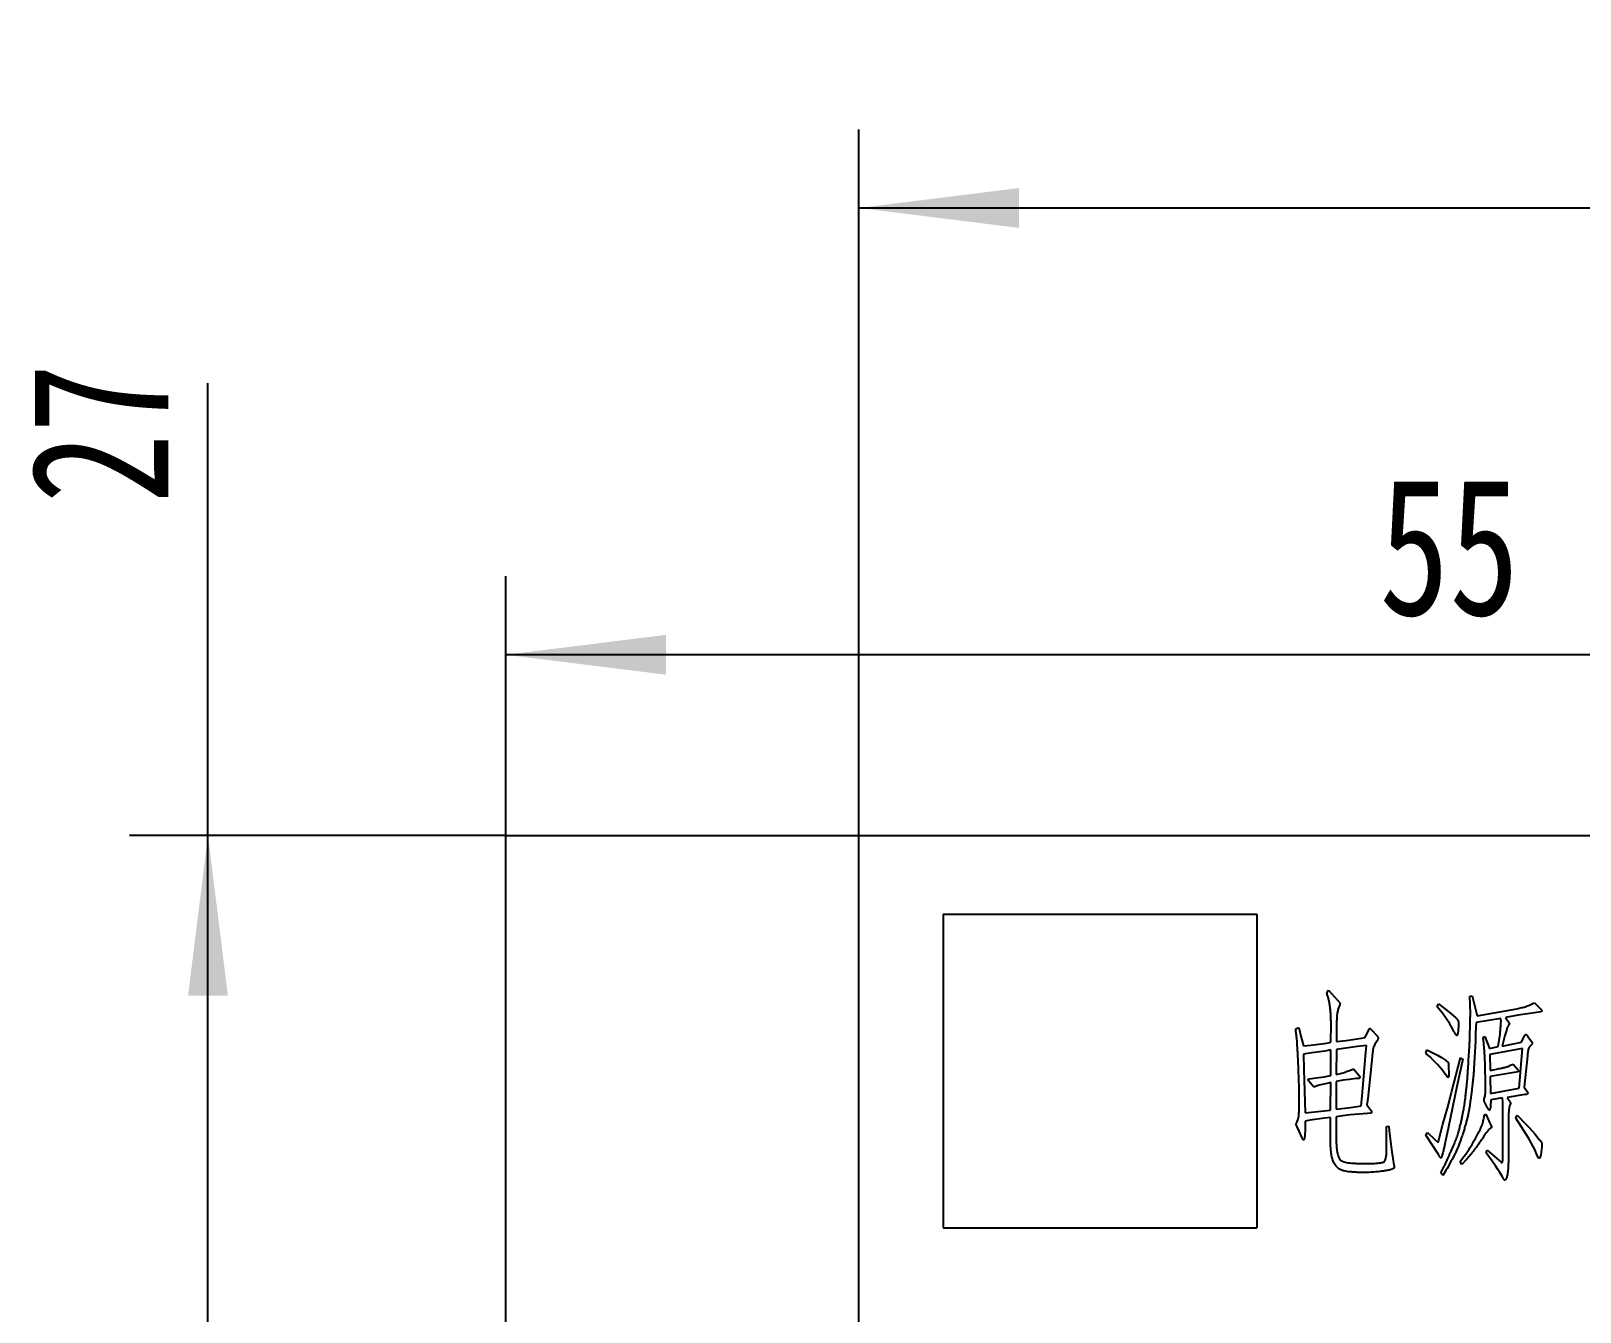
# Model space of a CAD drawing. Header units: millimetres. Extents: x 52 to 392, y 157 to 251.
# Drawn here: x 254.88 to 294.37, y 218.46 to 251.11 of the extents above; entities that cross this region are included whole.
import ezdxf

# ---------------------------------------------------------------- set-up
doc = ezdxf.new("R2010")
doc.units = ezdxf.units.MM
doc.layers.add('标注层', color=150, linetype='Continuous', lineweight=25)
doc.styles.add('SLDTEXTSTYLE2', font='hyswlongfangsong.ttf')
doc.dimstyles.new('SLDDIMSTYLE0', dxfattribs={"dimtxt": 3.5, "dimasz": 4.08, "dimexe": 0, "dimexo": 0.0625, "dimgap": 0.875, "dimtad": 2, "dimrnd": 1e-09, "dimzin": 12, "dimdsep": 46, "dimtxsty": 'SLDTEXTSTYLE2', "dimsah": 1, "dimcen": 0.09, "dimadec": 0, "dimazin": 3, "dimtfac": 1, "dimtofl": 0, "dimtmove": 0, "dimatfit": 3, "dimfxl": 0, "dimfrac": 2, "dimtolj": 1, "dimtzin": 12, "dimarcsym": 0})

# ---------------------------------------------------------------- blocks, each defined once
blk = doc.blocks.new('_D_18')
at = {"layer": '标注层'}
for p, q in [((275.989, 207.951), (275.989, 248.601)), ((367.989, 207.951), (367.989, 248.601)), ((275.989, 246.601), (367.989, 246.601))]:
    blk.add_line(p, q, dxfattribs=at)
for points in [[(275.989, 246.601), (280.069, 246.093), (280.069, 247.109)], [(367.989, 246.601), (363.909, 247.109), (363.909, 246.093)]]:
    blk.add_solid(points, dxfattribs=at)
at = {"layer": '标注层', "insert": (321.142, 251.113), "char_height": 3.5, "attachment_point": 1, "style": 'SLDTEXTSTYLE2'}
blk.add_mtext('92', dxfattribs=at)
blk = doc.blocks.new('_D_20')
at = {"layer": '标注层'}
for p, q in [((259.397, 230.601), (259.397, 242.135)), ((266.989, 230.601), (257.397, 230.601)), ((259.397, 203.601), (259.397, 230.601)), ((271.639, 203.601), (257.397, 203.601))]:
    blk.add_line(p, q, dxfattribs=at)
for points in [[(259.397, 230.601), (258.889, 226.521), (259.905, 226.521)], [(259.397, 203.601), (259.905, 207.681), (258.889, 207.681)]]:
    blk.add_solid(points, dxfattribs=at)
at = {"layer": '标注层', "insert": (254.885, 239.067), "char_height": 3.5, "attachment_point": 1, "rotation": 90, "style": 'SLDTEXTSTYLE2'}
blk.add_mtext('27', dxfattribs=at)
blk = doc.blocks.new('_D_21')
at = {"layer": '标注层'}
for p, q in [((266.989, 230.601), (266.989, 237.211)), ((321.989, 221.951), (321.989, 237.211)), ((321.989, 235.211), (266.989, 235.211))]:
    blk.add_line(p, q, dxfattribs=at)
for points in [[(266.989, 235.211), (271.069, 234.703), (271.069, 235.719)], [(321.989, 235.211), (317.909, 235.719), (317.909, 234.703)]]:
    blk.add_solid(points, dxfattribs=at)
at = {"layer": '标注层', "insert": (289.253, 239.723), "char_height": 3.5, "attachment_point": 1, "style": 'SLDTEXTSTYLE2'}
blk.add_mtext('55', dxfattribs=at)

msp = doc.modelspace()

# ---------------------------------------------------------------- linework, layer by layer
at = {"color": 7, "linetype": 'Continuous', "lineweight": 25}
for p, q in [((266.989, 185.601), (266.989, 230.601)), ((266.989, 230.601), (376.989, 230.601)), ((278.137, 228.601), (278.137, 220.601)), ((278.137, 228.601), (286.137, 228.601)), ((286.137, 228.601), (286.137, 220.601)), ((287.915, 226.591), (287.961, 226.661)), ((287.961, 226.661), (288.263, 226.318)), ((290.727, 226.238), (290.762, 226.314)), ((290.762, 226.314), (290.914, 226.193)), ((291.563, 226.505), (291.619, 226.52)), ((291.578, 226.062), (291.563, 226.505)), ((291.619, 226.52), (291.754, 226.007)), ((293.209, 226.339), (293.375, 226.173)), ((290.863, 226.072), (290.727, 226.238)), ((290.964, 225.936), (290.863, 226.072)), ((290.914, 226.193), (291.035, 226.097)), ((291.05, 225.805), (290.964, 225.936)), ((291.035, 226.097), (291.196, 225.966)), ((292.353, 225.941), (291.724, 225.835)), ((291.754, 226.007), (292.761, 226.188)), ((292.358, 225.846), (292.353, 225.941)), ((292.796, 226.022), (292.469, 225.961)), ((292.469, 225.961), (292.58, 225.8)), ((293.093, 226.067), (292.796, 226.022)), ((293.38, 226.107), (293.093, 226.067)), ((287.125, 225.674), (287.201, 225.705)), ((287.201, 225.705), (287.266, 225.458)), ((288.021, 225.332), (288.026, 225.795)), ((288.167, 225.775), (288.167, 225.352)), ((288.897, 225.458), (288.982, 225.634)), ((289.068, 225.644), (289.189, 225.509)), ((291.1, 225.714), (291.05, 225.805)), ((291.271, 225.76), (291.266, 225.629)), ((291.905, 225.453), (291.945, 225.478)), ((291.945, 225.478), (292.066, 225.171)), ((292.288, 225.221), (292.333, 225.538)), ((292.454, 225.503), (292.384, 225.236)), ((292.494, 225.629), (292.454, 225.503)), ((292.882, 225.337), (292.957, 225.493)), ((293.038, 225.483), (293.133, 225.352)), ((287.266, 225.458), (287.321, 225.242)), ((287.321, 225.242), (287.512, 225.262)), ((287.512, 225.262), (287.915, 225.312)), ((287.87, 225.11), (287.532, 225.066)), ((288.021, 225.136), (287.87, 225.11)), ((287.915, 225.312), (288.021, 225.332)), ((288.016, 224.482), (288.021, 225.136)), ((288.162, 225.151), (288.157, 224.511)), ((288.696, 225.221), (288.162, 225.151)), ((288.167, 225.352), (288.414, 225.382)), ((288.414, 225.382), (288.801, 225.438)), ((288.932, 225.247), (288.696, 225.221)), ((288.801, 225.438), (288.897, 225.458)), ((288.907, 224.98), (288.932, 225.247)), ((290.446, 225.05), (290.471, 225.136)), ((290.471, 225.136), (290.601, 225.07)), ((291.533, 224.864), (291.553, 225.231)), ((291.704, 225.368), (291.679, 224.945)), ((292.066, 225.171), (292.288, 225.221)), ((292.902, 225.171), (292.077, 225.02)), ((292.384, 225.236), (292.882, 225.337)), ((292.822, 224.159), (292.902, 225.171)), ((293.133, 225.267), (293.093, 225.227)), ((287.532, 225.066), (287.327, 225.03)), ((287.327, 225.03), (287.336, 224.637)), ((288.857, 224.365), (288.907, 224.98)), ((289.083, 225.066), (289.028, 224.542)), ((290.551, 224.96), (290.446, 225.05)), ((290.622, 224.889), (290.551, 224.96)), ((290.601, 225.07), (290.742, 225)), ((290.737, 224.768), (290.622, 224.889)), ((290.858, 224.627), (290.737, 224.768)), ((290.742, 225), (290.843, 224.945)), ((290.843, 224.945), (290.944, 224.879)), ((291.019, 224.718), (291.029, 224.526)), ((291.1, 224.048), (291.326, 224.939)), ((291.387, 224.899), (291.236, 224.209)), ((291.326, 224.939), (291.387, 224.899)), ((291.679, 224.945), (291.669, 224.652)), ((291.961, 224.184), (291.951, 224.824)), ((292.077, 225.02), (292.086, 224.617)), ((292.666, 224.778), (292.781, 224.643)), ((293.033, 224.989), (292.952, 224.184)), ((287.21, 224.164), (287.195, 224.637)), ((287.336, 224.637), (287.367, 223.53)), ((287.548, 224.235), (287.462, 224.345)), ((287.468, 224.401), (287.644, 224.426)), ((287.644, 224.426), (287.85, 224.451)), ((287.85, 224.451), (288.016, 224.482)), ((288.016, 224.305), (287.88, 224.275)), ((288.011, 223.605), (288.016, 224.305)), ((288.333, 224.365), (288.157, 224.33)), ((288.157, 224.33), (288.157, 223.625)), ((288.495, 224.385), (288.333, 224.365)), ((288.66, 224.406), (288.495, 224.385)), ((288.6, 224.658), (288.736, 224.491)), ((288.731, 224.411), (288.66, 224.406)), ((288.817, 223.958), (288.857, 224.365)), ((289.028, 224.542), (288.962, 223.902)), ((290.938, 224.517), (290.858, 224.627)), ((290.984, 224.456), (290.938, 224.517)), ((292.595, 224.542), (292.086, 224.456)), ((292.086, 224.456), (292.091, 224.028)), ((292.696, 224.562), (292.595, 224.542)), ((292.796, 224.577), (292.696, 224.562)), ((287.216, 223.786), (287.21, 224.164)), ((287.583, 224.184), (287.548, 224.235)), ((287.724, 224.235), (287.583, 224.184)), ((287.88, 224.275), (287.724, 224.235)), ((288.791, 223.716), (288.817, 223.958)), ((288.962, 223.902), (288.942, 223.741)), ((290.994, 223.656), (291.1, 224.048)), ((291.236, 224.209), (291.019, 223.173)), ((292.091, 224.028), (292.822, 224.159)), ((292.394, 223.918), (292.102, 223.867)), ((292.408, 223.801), (292.394, 223.918)), ((292.968, 223.998), (292.514, 223.927)), ((292.514, 223.927), (292.61, 223.792)), ((292.952, 224.184), (293.023, 224.079)), ((293.018, 224.003), (292.968, 223.998)), ((287.367, 223.53), (288.011, 223.605)), ((288.157, 223.625), (288.519, 223.666)), ((288.958, 223.52), (288.515, 223.479)), ((288.519, 223.666), (288.691, 223.696)), ((288.691, 223.696), (288.791, 223.716)), ((288.942, 223.741), (289.038, 223.605)), ((289.038, 223.525), (288.958, 223.52)), ((290.878, 223.243), (290.994, 223.656)), ((291.936, 223.475), (291.971, 223.499)), ((292.006, 223.681), (291.956, 223.777)), ((291.971, 223.499), (292.122, 223.162)), ((292.102, 223.867), (292.091, 223.691)), ((292.408, 222.634), (292.408, 223.801)), ((287.21, 223.067), (287.16, 223.177)), ((287.367, 223.323), (287.362, 223.097)), ((287.497, 223.343), (287.367, 223.323)), ((287.86, 223.399), (287.497, 223.343)), ((288.011, 223.414), (287.86, 223.399)), ((288.011, 222.82), (288.011, 223.414)), ((288.263, 223.449), (288.157, 223.434)), ((288.157, 223.434), (288.157, 222.891)), ((288.515, 223.479), (288.263, 223.449)), ((289.436, 223.188), (289.496, 223.197)), ((289.436, 222.472), (289.436, 223.188)), ((289.496, 223.197), (289.506, 223.077)), ((290.757, 222.774), (290.878, 223.243)), ((291.019, 223.173), (290.934, 222.774)), ((292.549, 223.233), (292.549, 222.377)), ((292.736, 223.399), (292.771, 223.475)), ((293.008, 222.976), (292.736, 223.399)), ((292.771, 223.475), (292.992, 223.248)), ((292.992, 223.248), (293.078, 223.162)), ((293.078, 223.162), (293.219, 223.001)), ((287.286, 222.895), (287.21, 223.067)), ((287.362, 223.097), (287.356, 222.966)), ((289.506, 223.077), (289.531, 222.871)), ((289.531, 222.871), (289.566, 222.598)), ((290.446, 222.961), (290.481, 223.036)), ((290.622, 222.694), (290.446, 222.961)), ((290.481, 223.036), (290.672, 222.855)), ((290.672, 222.855), (290.757, 222.774)), ((291.981, 223.021), (291.915, 222.921)), ((293.078, 222.865), (293.008, 222.976)), ((293.139, 222.75), (293.078, 222.865)), ((293.219, 222.598), (293.139, 222.75)), ((293.219, 223.001), (293.335, 222.855)), ((289.566, 222.598), (289.602, 222.367)), ((289.602, 222.367), (289.627, 222.201)), ((290.748, 222.498), (290.622, 222.694)), ((291.317, 222.291), (291.412, 222.417)), ((291.467, 222.337), (291.357, 222.216)), ((291.976, 222.518), (292.006, 222.578)), ((292.218, 222.186), (291.976, 222.518)), ((292.006, 222.578), (292.358, 222.276)), ((293.265, 222.488), (293.219, 222.598)), ((293.31, 222.382), (293.265, 222.488)), ((293.395, 222.664), (293.371, 222.463)), ((289.602, 222.105), (289.562, 222.09)), ((290.823, 222.005), (290.903, 222.155)), ((290.878, 221.939), (290.823, 222.005)), ((290.949, 222.06), (290.878, 221.939)), ((291.357, 222.216), (291.317, 222.291)), ((292.278, 222.09), (292.218, 222.186)), ((292.328, 222.009), (292.278, 222.09)), ((292.394, 221.899), (292.328, 222.009)), ((278.137, 220.601), (286.137, 220.601))]:
    msp.add_line(p, q, dxfattribs=at)
for points, knots in [([(288.026, 225.795), (288.026, 225.799), (288.026, 225.811), (288.025, 225.837), (288.025, 225.875), (288.023, 225.927), (288.021, 225.99), (288.017, 226.062), (288.01, 226.142), (288.001, 226.23), (287.989, 226.321), (287.971, 226.412), (287.946, 226.503), (287.925, 226.561), (287.915, 226.591)], [0, 0, 0, 0, 0.014775, 0.046184, 0.09421, 0.158876, 0.237414, 0.327156, 0.42723, 0.537674, 0.653248, 0.769149, 0.884072, 1, 1, 1, 1]), ([(288.263, 226.318), (288.247, 226.284), (288.218, 226.216), (288.191, 226.126), (288.178, 226.045), (288.172, 225.969), (288.168, 225.878), (288.167, 225.811), (288.167, 225.775)], [0, 0, 0, 0, 0.20266, 0.39738, 0.505771, 0.641378, 0.806067, 1, 1, 1, 1]), ([(292.761, 226.188), (292.803, 226.196), (292.885, 226.213), (293.003, 226.246), (293.111, 226.287), (293.177, 226.322), (293.209, 226.339)], [0, 0, 0, 0, 0.271319, 0.527768, 0.770374, 1, 1, 1, 1]), ([(291.196, 225.966), (291.205, 225.958), (291.221, 225.942), (291.242, 225.919), (291.257, 225.9), (291.267, 225.881), (291.271, 225.86), (291.273, 225.833), (291.273, 225.799), (291.272, 225.774), (291.271, 225.76)], [0, 0, 0, 0, 0.160643, 0.294294, 0.397324, 0.478894, 0.561151, 0.673542, 0.820717, 1, 1, 1, 1]), ([(291.553, 225.231), (291.555, 225.251), (291.557, 225.289), (291.561, 225.34), (291.562, 225.382), (291.563, 225.413), (291.563, 225.437), (291.564, 225.462), (291.563, 225.493), (291.566, 225.531), (291.565, 225.576), (291.567, 225.629), (291.569, 225.688), (291.57, 225.752), (291.573, 225.816), (291.574, 225.874), (291.576, 225.924), (291.576, 225.967), (291.577, 226.002), (291.577, 226.029), (291.578, 226.048), (291.578, 226.058), (291.578, 226.062)], [0, 0, 0, 0, 0.07376, 0.135766, 0.186036, 0.224623, 0.245256, 0.274875, 0.312554, 0.358342, 0.413074, 0.475898, 0.54769, 0.627553, 0.707442, 0.777441, 0.837574, 0.888718, 0.930892, 0.963201, 0.986543, 1, 1, 1, 1]), ([(293.375, 226.173), (293.38, 226.166), (293.389, 226.154), (293.399, 226.136), (293.395, 226.119), (293.386, 226.112), (293.38, 226.107)], [0, 0, 0, 0, 0.349504, 0.567562, 0.743548, 1, 1, 1, 1]), ([(287.195, 224.637), (287.195, 224.643), (287.196, 224.658), (287.194, 224.682), (287.194, 224.712), (287.192, 224.748), (287.19, 224.79), (287.188, 224.838), (287.186, 224.892), (287.182, 224.968), (287.177, 225.059), (287.172, 225.156), (287.166, 225.234), (287.163, 225.3), (287.157, 225.367), (287.15, 225.449), (287.138, 225.554), (287.13, 225.632), (287.125, 225.674)], [0, 0, 0, 0, 0.017221, 0.04091, 0.06962, 0.104092, 0.144331, 0.191021, 0.242728, 0.300202, 0.412284, 0.505699, 0.581207, 0.637289, 0.695626, 0.775595, 0.876624, 1, 1, 1, 1]), ([(288.982, 225.634), (288.986, 225.642), (288.992, 225.656), (289.003, 225.673), (289.009, 225.684), (289.018, 225.688), (289.026, 225.682), (289.037, 225.674), (289.052, 225.661), (289.062, 225.65), (289.068, 225.644)], [0, 0, 0, 0, 0.207965, 0.352871, 0.445876, 0.494325, 0.557725, 0.658687, 0.807533, 1, 1, 1, 1]), ([(289.189, 225.509), (289.195, 225.501), (289.205, 225.486), (289.218, 225.467), (289.225, 225.45), (289.227, 225.432), (289.223, 225.416), (289.218, 225.4), (289.208, 225.387), (289.196, 225.367), (289.178, 225.34), (289.154, 225.305), (289.129, 225.26), (289.11, 225.204), (289.093, 225.138), (289.086, 225.091), (289.083, 225.066)], [0, 0, 0, 0, 0.0605307, 0.1095383, 0.145495, 0.1733131, 0.21549, 0.2485764, 0.2741404, 0.3197313, 0.387472, 0.4760817, 0.5826093, 0.7036025, 0.84293, 1, 1, 1, 1]), ([(291.266, 225.629), (291.264, 225.612), (291.261, 225.582), (291.255, 225.542), (291.247, 225.519), (291.235, 225.503), (291.224, 225.51), (291.215, 225.519), (291.202, 225.536), (291.187, 225.559), (291.169, 225.588), (291.148, 225.624), (291.125, 225.667), (291.108, 225.698), (291.1, 225.714)], [0, 0, 0, 0, 0.139737, 0.241021, 0.308572, 0.344634, 0.363896, 0.398497, 0.452872, 0.526102, 0.615661, 0.724341, 0.853894, 1, 1, 1, 1]), ([(291.724, 225.835), (291.721, 225.785), (291.715, 225.686), (291.71, 225.564), (291.707, 225.475), (291.706, 225.425), (291.703, 225.391), (291.704, 225.374), (291.704, 225.368)], [0, 0, 0, 0, 0.320733, 0.639716, 0.781601, 0.8884, 0.961761, 1, 1, 1, 1]), ([(292.333, 225.538), (292.334, 225.55), (292.336, 225.574), (292.34, 225.613), (292.344, 225.658), (292.348, 225.706), (292.352, 225.753), (292.356, 225.792), (292.358, 225.822), (292.358, 225.839), (292.358, 225.846)], [0, 0, 0, 0, 0.109266, 0.235614, 0.383643, 0.548747, 0.709033, 0.837788, 0.934653, 1, 1, 1, 1]), ([(292.58, 225.8), (292.569, 225.789), (292.55, 225.769), (292.531, 225.742), (292.522, 225.719), (292.515, 225.696), (292.505, 225.665), (292.498, 225.642), (292.494, 225.629)], [0, 0, 0, 0, 0.249724, 0.418861, 0.501472, 0.626393, 0.791347, 1, 1, 1, 1]), ([(292.957, 225.493), (292.961, 225.499), (292.968, 225.509), (292.978, 225.521), (292.985, 225.529), (292.993, 225.532), (293.001, 225.526), (293.01, 225.517), (293.024, 225.502), (293.033, 225.49), (293.038, 225.483)], [0, 0, 0, 0, 0.174873, 0.308446, 0.392417, 0.443885, 0.508145, 0.618568, 0.786509, 1, 1, 1, 1]), ([(291.951, 224.824), (291.95, 224.848), (291.95, 224.901), (291.943, 224.987), (291.937, 225.078), (291.931, 225.156), (291.926, 225.222), (291.921, 225.286), (291.913, 225.364), (291.908, 225.422), (291.905, 225.453)], [0, 0, 0, 0, 0.112398, 0.255838, 0.4088, 0.547519, 0.624633, 0.726697, 0.851461, 1, 1, 1, 1]), ([(293.093, 225.227), (293.084, 225.214), (293.068, 225.189), (293.053, 225.154), (293.047, 225.121), (293.043, 225.086), (293.037, 225.041), (293.034, 225.008), (293.033, 224.989)], [0, 0, 0, 0, 0.18727, 0.355483, 0.453736, 0.595856, 0.777047, 1, 1, 1, 1]), ([(293.133, 225.352), (293.139, 225.343), (293.149, 225.329), (293.153, 225.305), (293.146, 225.284), (293.138, 225.273), (293.133, 225.267)], [0, 0, 0, 0, 0.328066, 0.553382, 0.752536, 1, 1, 1, 1]), ([(290.903, 222.155), (290.908, 222.164), (290.917, 222.184), (290.934, 222.217), (290.952, 222.258), (290.974, 222.305), (290.998, 222.359), (291.027, 222.419), (291.057, 222.488), (291.101, 222.586), (291.155, 222.708), (291.21, 222.849), (291.256, 222.978), (291.291, 223.099), (291.319, 223.21), (291.345, 223.313), (291.367, 223.41), (291.384, 223.5), (291.4, 223.584), (291.413, 223.661), (291.424, 223.731), (291.435, 223.798), (291.445, 223.869), (291.454, 223.95), (291.466, 224.045), (291.477, 224.149), (291.488, 224.251), (291.497, 224.343), (291.504, 224.418), (291.508, 224.483), (291.512, 224.551), (291.517, 224.635), (291.525, 224.742), (291.53, 224.821), (291.533, 224.864)], [0, 0, 0, 0, 0.010341, 0.023652, 0.039467, 0.057898, 0.078947, 0.102965, 0.129491, 0.158876, 0.21792, 0.271861, 0.320862, 0.364925, 0.405533, 0.443304, 0.478702, 0.511485, 0.541769, 0.569557, 0.595116, 0.617968, 0.642135, 0.671308, 0.705294, 0.744327, 0.783067, 0.815646, 0.842594, 0.863366, 0.885464, 0.915552, 0.953648, 1, 1, 1, 1]), ([(290.944, 224.879), (290.952, 224.874), (290.967, 224.864), (290.986, 224.848), (291.001, 224.835), (291.009, 224.821), (291.014, 224.804), (291.018, 224.782), (291.018, 224.752), (291.019, 224.73), (291.019, 224.718)], [0, 0, 0, 0, 0.153946, 0.283673, 0.38248, 0.459036, 0.540085, 0.65431, 0.809765, 1, 1, 1, 1]), ([(292.086, 224.617), (292.114, 224.623), (292.167, 224.632), (292.242, 224.646), (292.307, 224.66), (292.364, 224.672), (292.412, 224.681), (292.45, 224.69), (292.48, 224.699), (292.522, 224.71), (292.583, 224.738), (292.636, 224.764), (292.666, 224.778)], [0, 0, 0, 0, 0.140553, 0.266104, 0.376895, 0.473899, 0.553243, 0.619068, 0.670237, 0.706155, 0.836714, 1, 1, 1, 1]), ([(287.462, 224.345), (287.457, 224.351), (287.448, 224.361), (287.442, 224.38), (287.451, 224.396), (287.462, 224.399), (287.468, 224.401)], [0, 0, 0, 0, 0.321029, 0.551686, 0.762204, 1, 1, 1, 1]), ([(288.157, 224.511), (288.205, 224.523), (288.294, 224.544), (288.415, 224.581), (288.516, 224.616), (288.574, 224.645), (288.6, 224.658)], [0, 0, 0, 0, 0.315599, 0.587021, 0.814545, 1, 1, 1, 1]), ([(288.736, 224.491), (288.743, 224.481), (288.754, 224.463), (288.762, 224.436), (288.752, 224.413), (288.738, 224.412), (288.731, 224.411)], [0, 0, 0, 0, 0.36062, 0.620667, 0.800791, 1, 1, 1, 1]), ([(291.669, 224.652), (291.666, 224.622), (291.66, 224.559), (291.652, 224.461), (291.64, 224.356), (291.628, 224.245), (291.615, 224.125), (291.598, 223.997), (291.581, 223.86), (291.564, 223.739), (291.549, 223.637), (291.533, 223.555), (291.514, 223.468), (291.492, 223.377), (291.468, 223.281), (291.439, 223.18), (291.408, 223.076), (291.362, 222.929), (291.295, 222.741), (291.198, 222.514), (291.082, 222.286), (290.994, 222.136), (290.949, 222.06)], [0, 0, 0, 0, 0.033596, 0.069949, 0.108566, 0.149666, 0.193826, 0.241112, 0.292277, 0.34654, 0.3754, 0.406383, 0.438929, 0.473322, 0.509841, 0.548042, 0.588393, 0.630376, 0.717826, 0.808254, 0.902333, 1, 1, 1, 1]), ([(291.029, 224.526), (291.029, 224.515), (291.029, 224.496), (291.028, 224.469), (291.025, 224.453), (291.02, 224.438), (290.999, 224.439), (290.99, 224.449), (290.984, 224.456)], [0, 0, 0, 0, 0.262563, 0.461237, 0.604242, 0.682504, 0.787665, 1, 1, 1, 1]), ([(292.781, 224.643), (292.787, 224.635), (292.796, 224.624), (292.805, 224.606), (292.805, 224.59), (292.799, 224.582), (292.796, 224.577)], [0, 0, 0, 0, 0.370128, 0.601054, 0.782986, 1, 1, 1, 1]), ([(291.956, 223.777), (291.951, 223.785), (291.943, 223.801), (291.933, 223.822), (291.927, 223.839), (291.923, 223.861), (291.931, 223.894), (291.945, 223.943), (291.959, 224.008), (291.961, 224.07), (291.961, 224.119), (291.961, 224.148), (291.961, 224.169), (291.961, 224.18), (291.961, 224.184)], [0, 0, 0, 0, 0.068788, 0.125614, 0.168602, 0.201232, 0.280635, 0.406411, 0.568772, 0.75861, 0.85159, 0.921325, 0.971391, 1, 1, 1, 1]), ([(293.023, 224.079), (293.028, 224.07), (293.037, 224.055), (293.042, 224.032), (293.034, 224.013), (293.024, 224.006), (293.018, 224.003)], [0, 0, 0, 0, 0.349155, 0.586587, 0.778379, 1, 1, 1, 1]), ([(287.18, 223.354), (287.184, 223.363), (287.193, 223.383), (287.201, 223.418), (287.207, 223.458), (287.208, 223.517), (287.21, 223.59), (287.212, 223.67), (287.215, 223.734), (287.215, 223.771), (287.216, 223.786)], [0, 0, 0, 0, 0.069837, 0.149028, 0.242347, 0.34675, 0.558786, 0.745188, 0.895709, 1, 1, 1, 1]), ([(289.038, 223.605), (289.045, 223.594), (289.056, 223.575), (289.063, 223.548), (289.056, 223.527), (289.044, 223.526), (289.038, 223.525)], [0, 0, 0, 0, 0.401725, 0.664543, 0.831494, 1, 1, 1, 1]), ([(292.091, 223.691), (292.09, 223.681), (292.087, 223.663), (292.081, 223.638), (292.074, 223.62), (292.069, 223.605), (292.053, 223.6), (292.041, 223.619), (292.024, 223.643), (292.012, 223.667), (292.006, 223.681)], [0, 0, 0, 0, 0.1558768, 0.2862193, 0.3882131, 0.4639218, 0.5161322, 0.6057449, 0.7665079, 1, 1, 1, 1]), ([(292.61, 223.792), (292.604, 223.778), (292.592, 223.752), (292.578, 223.715), (292.568, 223.682), (292.56, 223.641), (292.556, 223.587), (292.551, 223.528), (292.551, 223.468), (292.55, 223.405), (292.549, 223.325), (292.549, 223.265), (292.549, 223.233)], [0, 0, 0, 0, 0.078878, 0.149186, 0.209494, 0.263113, 0.370102, 0.495224, 0.576731, 0.687153, 0.829121, 1, 1, 1, 1]), ([(287.16, 223.177), (287.155, 223.189), (287.148, 223.207), (287.135, 223.229), (287.14, 223.25), (287.148, 223.275), (287.163, 223.311), (287.174, 223.338), (287.18, 223.354)], [0, 0, 0, 0, 0.1992874, 0.3164639, 0.3883817, 0.5242772, 0.7313992, 1, 1, 1, 1]), ([(291.412, 222.417), (291.434, 222.446), (291.481, 222.509), (291.55, 222.613), (291.623, 222.732), (291.684, 222.84), (291.733, 222.929), (291.767, 222.991), (291.796, 223.049), (291.822, 223.099), (291.844, 223.144), (291.861, 223.184), (291.875, 223.218), (291.894, 223.274), (291.915, 223.359), (291.929, 223.435), (291.936, 223.475)], [0, 0, 0, 0, 0.091805, 0.196534, 0.314028, 0.443895, 0.509766, 0.56944, 0.622933, 0.670824, 0.71312, 0.749299, 0.77965, 0.8048, 0.898061, 1, 1, 1, 1]), ([(292.122, 223.162), (292.103, 223.15), (292.07, 223.129), (292.032, 223.092), (292.006, 223.056), (291.989, 223.033), (291.981, 223.021)], [0, 0, 0, 0, 0.332781, 0.581532, 0.790373, 1, 1, 1, 1]), ([(287.356, 222.966), (287.356, 222.946), (287.354, 222.909), (287.343, 222.871), (287.333, 222.84), (287.312, 222.844), (287.3, 222.866), (287.292, 222.884), (287.286, 222.895)], [0, 0, 0, 0, 0.286877, 0.548157, 0.639896, 0.699789, 0.810601, 1, 1, 1, 1]), ([(288.837, 222.014), (288.797, 222.015), (288.721, 222.015), (288.614, 222.02), (288.518, 222.027), (288.436, 222.037), (288.364, 222.05), (288.305, 222.066), (288.258, 222.085), (288.213, 222.115), (288.173, 222.156), (288.131, 222.205), (288.098, 222.253), (288.067, 222.321), (288.044, 222.416), (288.024, 222.54), (288.013, 222.676), (288.012, 222.771), (288.011, 222.82)], [0, 0, 0, 0, 0.0859442, 0.1628743, 0.2308734, 0.2905917, 0.3422024, 0.385975, 0.4218612, 0.4507294, 0.500941, 0.5463902, 0.5879903, 0.6262027, 0.7059764, 0.7962741, 0.8953463, 1, 1, 1, 1]), ([(288.157, 222.891), (288.158, 222.836), (288.159, 222.729), (288.169, 222.598), (288.185, 222.502), (288.204, 222.437), (288.232, 222.381), (288.26, 222.336), (288.296, 222.307), (288.338, 222.29), (288.392, 222.274), (288.461, 222.262), (288.544, 222.253), (288.641, 222.247), (288.752, 222.242), (288.83, 222.241), (288.872, 222.241)], [0, 0, 0, 0, 0.137939, 0.266997, 0.326941, 0.382151, 0.433824, 0.483792, 0.511632, 0.548593, 0.595177, 0.653288, 0.722703, 0.803642, 0.895644, 1, 1, 1, 1]), ([(290.934, 222.774), (290.927, 222.745), (290.915, 222.69), (290.897, 222.613), (290.881, 222.548), (290.868, 222.494), (290.858, 222.452), (290.849, 222.421), (290.843, 222.403), (290.839, 222.39), (290.828, 222.389), (290.817, 222.388), (290.806, 222.401), (290.793, 222.422), (290.772, 222.455), (290.756, 222.482), (290.748, 222.498)], [0, 0, 0, 0, 0.167061, 0.311854, 0.434385, 0.535992, 0.616349, 0.673524, 0.70946, 0.724767, 0.743389, 0.762605, 0.782958, 0.829284, 0.901845, 1, 1, 1, 1]), ([(291.915, 222.921), (291.894, 222.89), (291.853, 222.83), (291.791, 222.744), (291.731, 222.663), (291.674, 222.587), (291.619, 222.517), (291.566, 222.452), (291.516, 222.392), (291.483, 222.355), (291.467, 222.337)], [0, 0, 0, 0, 0.151958, 0.296375, 0.432455, 0.561852, 0.682355, 0.796052, 0.901705, 1, 1, 1, 1]), ([(293.335, 222.855), (293.343, 222.845), (293.358, 222.826), (293.378, 222.801), (293.391, 222.779), (293.402, 222.753), (293.402, 222.714), (293.398, 222.683), (293.395, 222.664)], [0, 0, 0, 0, 0.185852, 0.336996, 0.45876, 0.545975, 0.730143, 1, 1, 1, 1]), ([(288.872, 222.241), (288.911, 222.241), (288.984, 222.241), (289.087, 222.243), (289.175, 222.248), (289.248, 222.255), (289.308, 222.264), (289.352, 222.276), (289.384, 222.29), (289.413, 222.327), (289.426, 222.39), (289.432, 222.445), (289.436, 222.472)], [0, 0, 0, 0, 0.165202, 0.310445, 0.434827, 0.538482, 0.622727, 0.687335, 0.733454, 0.766327, 0.88214, 1, 1, 1, 1]), ([(292.358, 222.276), (292.363, 222.272), (292.372, 222.265), (292.389, 222.269), (292.398, 222.288), (292.401, 222.309), (292.403, 222.333), (292.404, 222.358), (292.406, 222.389), (292.407, 222.427), (292.408, 222.47), (292.407, 222.519), (292.409, 222.574), (292.409, 222.613), (292.408, 222.634)], [0, 0, 0, 0, 0.045375, 0.078139, 0.120298, 0.189101, 0.238022, 0.301918, 0.380801, 0.474678, 0.583505, 0.707324, 0.846164, 1, 1, 1, 1]), ([(292.549, 222.377), (292.549, 222.365), (292.548, 222.336), (292.548, 222.289), (292.544, 222.233), (292.542, 222.17), (292.538, 222.105), (292.532, 222.043), (292.524, 221.988), (292.516, 221.939), (292.505, 221.898), (292.495, 221.865), (292.485, 221.842), (292.471, 221.826), (292.455, 221.817), (292.438, 221.821), (292.43, 221.834), (292.421, 221.85), (292.408, 221.872), (292.399, 221.889), (292.394, 221.899)], [0, 0, 0, 0, 0.054497, 0.123158, 0.206091, 0.302085, 0.400377, 0.491243, 0.572768, 0.64694, 0.709843, 0.758086, 0.794637, 0.819342, 0.850547, 0.870905, 0.88725, 0.913607, 0.951732, 1, 1, 1, 1]), ([(293.371, 222.463), (293.367, 222.447), (293.362, 222.42), (293.35, 222.39), (293.329, 222.371), (293.316, 222.378), (293.31, 222.382)], [0, 0, 0, 0, 0.402193, 0.666044, 0.834985, 1, 1, 1, 1]), ([(289.562, 222.09), (289.557, 222.088), (289.546, 222.084), (289.525, 222.079), (289.5, 222.073), (289.467, 222.067), (289.429, 222.06), (289.385, 222.054), (289.336, 222.046), (289.225, 222.032), (289.058, 222.015), (288.909, 222.015), (288.837, 222.014)], [0, 0, 0, 0, 0.020662, 0.049124, 0.08576, 0.130391, 0.183236, 0.244137, 0.312253, 0.389462, 0.703015, 1, 1, 1, 1]), ([(289.627, 222.201), (289.629, 222.187), (289.634, 222.164), (289.635, 222.134), (289.622, 222.115), (289.609, 222.109), (289.602, 222.105)], [0, 0, 0, 0, 0.389902, 0.626772, 0.787944, 1, 1, 1, 1])]:
    msp.add_open_spline(points, degree=3, knots=knots, dxfattribs=at)

# ---------------------------------------------------------------- dimensions: what is measured, and where the dimension line sits
at = {"layer": '标注层'}
for base, p1, p2, picture, middle in [((367.989, 246.601), (275.989, 207.951), (367.989, 207.951), '_D_18', (322.676, 246.601)), ((266.989, 235.211), (321.989, 221.951), (266.989, 230.601), '_D_21', (290.789, 235.211))]:
    dim = msp.add_linear_dim(base=base, p1=p1, p2=p2, dimstyle='SLDDIMSTYLE0', dxfattribs=at)
    dim.commit()
    dim.dimension.update_dxf_attribs({"geometry": picture, "text_midpoint": middle, "dimtype": 160})
dim = msp.add_linear_dim(base=(259.397, 230.601), p1=(271.639, 203.601), p2=(266.989, 230.601), angle=90, dimstyle='SLDDIMSTYLE0', dxfattribs=at)
dim.commit()
dim.dimension.update_dxf_attribs({"geometry": '_D_20', "text_midpoint": (259.397, 240.601), "dimtype": 160})

doc.saveas('drawing.dxf')
